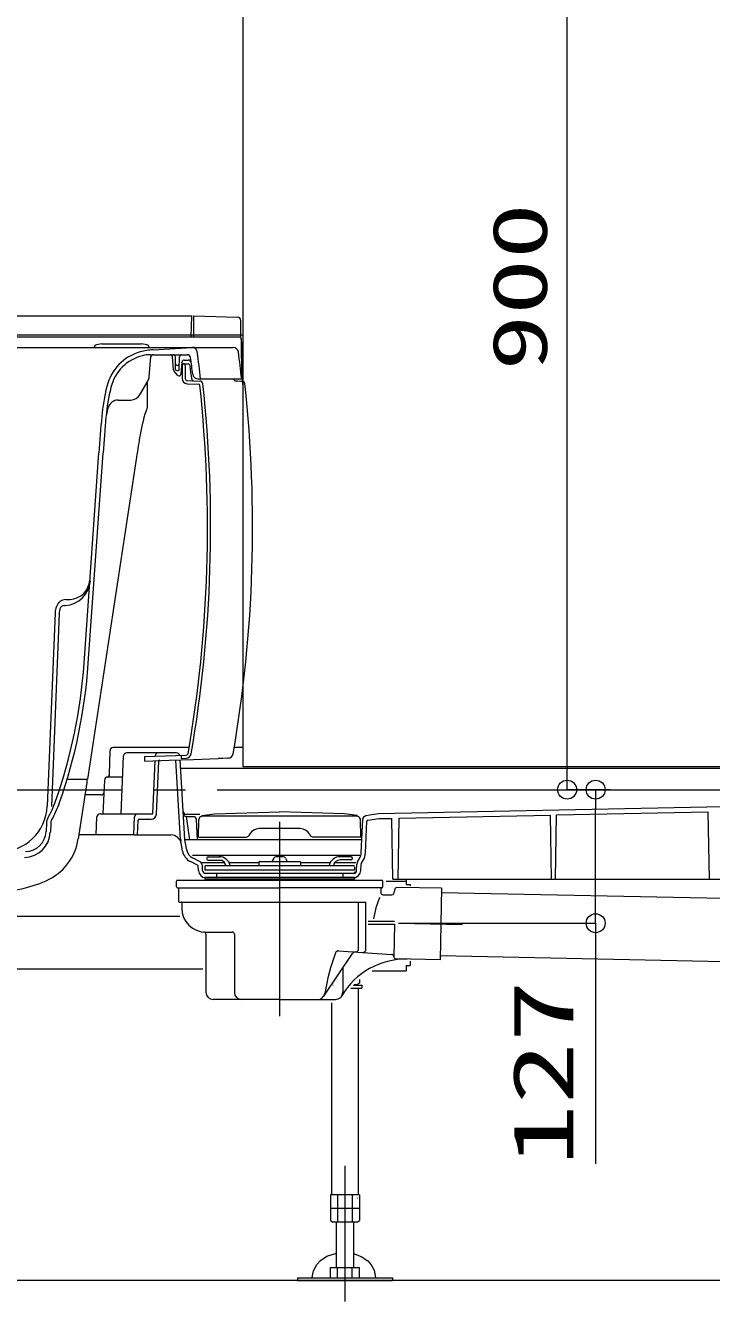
# Model space of a CAD drawing. Units: millimetres on the paper. Extents: x -305 to 305, y -152 to 152.
# Drawn here: x -227.97 to -206.26, y 14.89 to 55.28 of the extents above; entities that cross this region are included whole.
import ezdxf
from ezdxf.enums import TextEntityAlignment as Align

# ---------------------------------------------------------------- set-up
doc = ezdxf.new("R2010")
doc.units = ezdxf.units.MM
doc.linetypes.add('LONG_CHAIN', pattern=[21, 18, -1, 1, -1])
doc.layers.add('0-0_0', color=7, linetype='Continuous', lineweight=9)
doc.layers.add('0-1_VIEW0001', color=7, linetype='Continuous', lineweight=9)
doc.styles.add('ＭＳ ゴシック', font='')
doc.styles.get('ＭＳ ゴシック').set_extended_font_data('MS Gothic')

# ---------------------------------------------------------------- blocks, each defined once
blk = doc.blocks.new('_ORIGIN')
at = {"layer": '0-0_0'}
blk.add_line((0, 0), (-1, 0), dxfattribs=at)
blk.add_circle((0, 0), 0.5, dxfattribs=at)

msp = doc.modelspace()

# ---------------------------------------------------------------- linework, layer by layer
at = {"layer": '0-0_0'}
for p, q in [((-210.828, 31.691), (-210.828, 60.491)), ((-211.153, 31.091), (-209.924, 31.091)), ((-209.463, 31.091), (-210.828, 31.091)), ((-209.924, 27.465), (-209.924, 30.491)), ((-209.924, 26.865), (-209.924, 19.245))]:
    msp.add_line(p, q, dxfattribs=at)
at = {"layer": '0-1_VIEW0001'}
for p, q in [((-221.091, 97.758), (-221.091, 31.825)), ((-248.291, 46.091), (-222.708, 46.091)), ((-222.72, 45.425), (-222.708, 46.091)), ((-221.158, 45.425), (-221.158, 45.943)), ((-248.041, 45.425), (-221.202, 45.425)), ((-247.975, 45.491), (-221.091, 45.491)), ((-221.091, 45.058), (-221.158, 45.425)), ((-221.125, 44.091), (-221.136, 45.359)), ((-247.435, 45.091), (-221.395, 45.091)), ((-225.551, 45.209), (-225.721, 45.177)), ((-225.551, 45.209), (-224.298, 45.209)), ((-224.129, 45.177), (-224.298, 45.209)), ((-224.024, 44.858), (-222.841, 44.858)), ((-223.925, 45.016), (-222.705, 45.091)), ((-221.091, 43.911), (-221.091, 45.058)), ((-224.052, 44.165), (-223.997, 44.797)), ((-223.283, 44.378), (-223.319, 44.797)), ((-223.217, 44.391), (-223.224, 44.793)), ((-223.186, 44.525), (-223.13, 44.525)), ((-223.1, 44.391), (-223.093, 44.793)), ((-223.044, 44.252), (-223.011, 44.631)), ((-223.011, 44.575), (-222.82, 44.568)), ((-223.011, 44.575), (-223.011, 44.106)), ((-222.945, 44.691), (-222.82, 44.691)), ((-222.911, 44.507), (-222.911, 44.106)), ((-224.347, 43.591), (-224.095, 44.027)), ((-223.269, 44.342), (-223.17, 44.217)), ((-223.183, 44.358), (-223.133, 44.358)), ((-223.117, 44.191), (-223.111, 44.191)), ((-222.847, 44.039), (-222.45, 44.025)), ((-222.511, 44.091), (-222.425, 44.091)), ((-222.425, 44.091), (-221.125, 44.091)), ((-222.851, 43.939), (-222.483, 43.926)), ((-225.034, 43.425), (-224.636, 43.425)), ((-225.358, 43.169), (-225.417, 42.925)), ((-226.114, 35.091), (-225.647, 41.758)), ((-225.981, 35.082), (-225.514, 41.749)), ((-226.741, 36.922), (-226.712, 36.924)), ((-226.696, 37.108), (-226.671, 37.109)), ((-226.671, 37.109), (-226.559, 37.115)), ((-227.033, 36.685), (-227.281, 30.567)), ((-226.9, 36.68), (-227.148, 30.562)), ((-225.306, 31.585), (-225.293, 32.326)), ((-222.791, 32.425), (-225.194, 32.425)), ((-221.091, 32.425), (-221.364, 32.425)), ((-224.943, 30.325), (-224.862, 32.162)), ((-223.186, 32.258), (-224.763, 32.258)), ((-224.189, 32.141), (-222.885, 32.187)), ((-224.189, 31.996), (-224.189, 32.141)), ((-223.943, 30.325), (-223.869, 32.008)), ((-223.863, 32.152), (-223.862, 32.162)), ((-223.826, 30.317), (-223.753, 31.993)), ((-223.057, 29.509), (-223.211, 32.03)), ((-222.924, 29.517), (-223.078, 32.035)), ((-179.425, 31.758), (-223.061, 31.758)), ((-221.091, 31.825), (-179.191, 31.825)), ((-225.509, 30.325), (-225.462, 31.396)), ((-224.892, 31.491), (-225.363, 31.491)), ((-216.793, 30.335), (-180.092, 31.101)), ((-225.579, 30.925), (-226.084, 30.925)), ((-225.607, 30.325), (-224.413, 30.325)), ((-224.413, 30.325), (-223.943, 30.325)), ((-222.452, 30.308), (-222.878, 30.308)), ((-217.867, 30.328), (-219.925, 30.395)), ((-217.466, 30.275), (-217.867, 30.328)), ((-217.208, 30.279), (-216.793, 30.335)), ((-211.195, 28.258), (-211.159, 30.292)), ((-211.159, 30.292), (-206.359, 30.393)), ((-206.321, 28.258), (-206.359, 30.393)), ((-227.303, 30.042), (-227.314, 29.77)), ((-227.17, 30.036), (-227.181, 29.746)), ((-225.731, 29.658), (-225.707, 30.229)), ((-224.538, 29.658), (-224.513, 30.229)), ((-224.422, 29.658), (-224.401, 30.126)), ((-224.368, 30.158), (-223.993, 30.158)), ((-222.766, 29.508), (-222.874, 30.241)), ((-222.874, 30.241), (-222.654, 30.241)), ((-222.526, 29.508), (-222.554, 30.146)), ((-222.491, 29.591), (-222.482, 30.149)), ((-222.395, 30.246), (-222.383, 30.248)), ((-222.383, 30.275), (-222.383, 30.248)), ((-217.466, 30.248), (-222.383, 30.248)), ((-217.466, 30.275), (-217.466, 30.248)), ((-217.455, 30.246), (-217.466, 30.248)), ((-217.358, 29.591), (-217.368, 30.149)), ((-217.342, 29.088), (-217.295, 30.158)), ((-217.209, 29.082), (-217.164, 30.096)), ((-217.208, 30.279), (-217.208, 30.252)), ((-217.135, 30.128), (-216.781, 30.175)), ((-216.781, 30.175), (-216.372, 30.183)), ((-216.338, 28.258), (-216.372, 30.183)), ((-216.178, 28.258), (-216.144, 30.188)), ((-216.144, 30.188), (-211.357, 30.288)), ((-211.321, 28.258), (-211.357, 30.288)), ((-224.538, 29.658), (-226.277, 29.658)), ((-224.538, 29.658), (-223.365, 29.658)), ((-217.323, 29.508), (-222.923, 29.508)), ((-222.864, 29.173), (-222.922, 29.499)), ((-222.491, 29.591), (-220.983, 29.591)), ((-220.867, 29.691), (-220.896, 29.641)), ((-219.271, 29.858), (-220.578, 29.858)), ((-218.983, 29.691), (-218.954, 29.641)), ((-217.358, 29.591), (-218.867, 29.591)), ((-222.995, 29.149), (-223.053, 29.476)), ((-222.52, 28.7), (-222.747, 28.814)), ((-217.384, 29.008), (-222.686, 29.008)), ((-222.46, 28.819), (-222.686, 28.933)), ((-221.663, 28.775), (-222.373, 28.775)), ((-222.362, 28.537), (-222.368, 28.677)), ((-222.258, 28.691), (-217.591, 28.691)), ((-222.225, 28.935), (-222.225, 28.889)), ((-222.191, 28.968), (-221.811, 28.968)), ((-222.191, 28.856), (-221.769, 28.856)), ((-220.581, 28.775), (-221.521, 28.775)), ((-220.581, 28.801), (-220.581, 28.691)), ((-220.565, 28.818), (-219.285, 28.818)), ((-220.109, 28.923), (-220.167, 28.818)), ((-219.74, 28.923), (-219.683, 28.818)), ((-219.268, 28.801), (-219.268, 28.691)), ((-218.328, 28.775), (-219.268, 28.775)), ((-217.517, 28.775), (-218.186, 28.775)), ((-217.658, 28.968), (-218.039, 28.968)), ((-217.658, 28.868), (-218.008, 28.868)), ((-217.625, 28.935), (-217.625, 28.901)), ((-217.487, 28.537), (-217.479, 28.735)), ((-217.457, 28.809), (-217.384, 28.939)), ((-217.354, 28.531), (-217.346, 28.726)), ((-217.341, 28.744), (-217.268, 28.873)), ((-222.495, 28.531), (-222.502, 28.671)), ((-222.291, 28.658), (-222.291, 28.541)), ((-217.558, 28.541), (-222.291, 28.541)), ((-217.558, 28.441), (-222.291, 28.441)), ((-217.558, 28.308), (-222.291, 28.308)), ((-222.291, 28.308), (-222.291, 28.258)), ((-221.925, 28.441), (-221.925, 28.308)), ((-217.925, 28.441), (-217.925, 28.308)), ((-217.558, 28.645), (-217.558, 28.541)), ((-217.558, 28.491), (-217.558, 28.441)), ((-217.558, 28.308), (-217.558, 28.258)), ((-223.191, 28.015), (-223.191, 28.198)), ((-223.158, 28.231), (-216.691, 28.231)), ((-223.158, 27.981), (-219.925, 27.981)), ((-223.125, 27.981), (-223.125, 27.548)), ((-217.558, 28.258), (-222.291, 28.258)), ((-216.691, 27.981), (-219.925, 27.981)), ((-216.725, 27.981), (-216.725, 27.831)), ((-216.658, 28.015), (-216.658, 28.198)), ((-216.558, 28.191), (-215.925, 28.191)), ((-216.338, 28.258), (-179.872, 28.258)), ((-216.275, 27.95), (-216.312, 27.814)), ((-214.802, 27.971), (-216.209, 27.999)), ((-215.925, 28.258), (-215.925, 28.091)), ((-215.925, 28.091), (-215.791, 28.091)), ((-215.791, 28.091), (-215.791, 28.047)), ((-214.802, 27.971), (-214.848, 25.704)), ((-223.108, 27.531), (-217.193, 27.531)), ((-223.025, 27.515), (-223.025, 27.348)), ((-217.425, 26.055), (-217.425, 27.531)), ((-217.193, 26.039), (-217.193, 27.531)), ((-216.658, 27.765), (-216.376, 27.765)), ((-214.804, 27.837), (-181.091, 27.151)), ((-228.415, 27.091), (-223.086, 27.091)), ((-217.126, 26.931), (-216.29, 26.931)), ((-217.126, 26.831), (-216.292, 26.831)), ((-216.292, 26.831), (-216.313, 25.801)), ((-222.258, 26.581), (-221.425, 26.581)), ((-222.258, 26.517), (-222.258, 24.681)), ((-221.358, 26.515), (-221.358, 24.681)), ((-218.531, 24.551), (-217.614, 25.911)), ((-218.057, 25.99), (-216.375, 25.878)), ((-217.925, 25.45), (-217.925, 24.681)), ((-214.848, 25.704), (-216.248, 25.733)), ((-215.925, 25.525), (-215.925, 25.358)), ((-215.925, 25.525), (-215.791, 25.525)), ((-215.791, 25.665), (-215.791, 25.525)), ((-214.845, 25.838), (-181.132, 25.151)), ((-243.591, 25.425), (-222.358, 25.425)), ((-217.396, 25.085), (-217.396, 24.97)), ((-216.999, 25.358), (-215.925, 25.358)), ((-218.241, 24.905), (-218.231, 24.905)), ((-217.669, 24.805), (-217.325, 24.805)), ((-217.582, 24.905), (-217.325, 24.905)), ((-217.563, 24.925), (-217.475, 24.925)), ((-217.396, 24.97), (-217.475, 24.925)), ((-217.475, 24.925), (-217.475, 24.905)), ((-217.435, 24.805), (-217.435, 18.271)), ((-217.325, 24.905), (-217.325, 24.805)), ((-219.925, 24.448), (-222.025, 24.448)), ((-219.925, 24.448), (-218.158, 24.448)), ((-218.281, 24.348), (-218.281, 18.271)), ((-218.32, 18.271), (-218.32, 17.45)), ((-217.396, 18.271), (-218.32, 18.271)), ((-218.089, 18.271), (-218.089, 17.405)), ((-217.627, 18.271), (-217.627, 17.405)), ((-217.396, 18.271), (-217.396, 17.45)), ((-217.396, 17.838), (-218.32, 17.838)), ((-217.475, 18.171), (-217.465, 18.171)), ((-218.32, 17.45), (-218.241, 17.405)), ((-217.475, 17.405), (-218.241, 17.405)), ((-218.125, 15.968), (-218.125, 17.405)), ((-217.591, 17.405), (-217.591, 15.968)), ((-217.475, 17.405), (-217.396, 17.45)), ((-218.32, 15.968), (-217.396, 15.968)), ((-218.32, 15.635), (-218.32, 15.968)), ((-218.089, 15.635), (-218.089, 15.968)), ((-217.627, 15.635), (-217.627, 15.968)), ((-217.396, 15.635), (-217.396, 15.968)), ((-172.591, 15.558), (-255.758, 15.558))]:
    msp.add_line(p, q, dxfattribs=at)
at = {"layer": '0-1_VIEW0001', "color": 2}
for p, q in [((-224.117, 43.989), (-224.117, 43.185)), ((-224.455, 41.615), (-226.008, 31.425)), ((-226.649, 31.425), (-226.008, 31.425)), ((-226.025, 31.316), (-226.296, 29.535)), ((-226.025, 31.425), (-226.025, 31.316))]:
    msp.add_line(p, q, dxfattribs=at)
at = {"layer": '0-1_VIEW0001', "linetype": 'LONG_CHAIN'}
for p, q in [((-284.9, 31.091), (-161.341, 31.091)), ((-219.925, 30.074), (-219.925, 23.927)), ((-219.925, 28.415), (-219.925, 28.136)), ((-216.158, 26.865), (-209.925, 26.865)), ((-216.158, 26.865), (-214.133, 26.823)), ((-217.858, 19.187), (-217.858, 14.891))]:
    msp.add_line(p, q, dxfattribs=at)
at = {"layer": '0-1_VIEW0001'}
for points in [[(-222.641, 45.425), (-222.641, 46.091), (-221.255, 46.043)], [(-221.318, 44.032), (-221.263, 44.03), (-221.15, 44.026), (-221.124, 44.025)], [(-224.189, 31.996), (-223.418, 32.023), (-222.646, 32.05), (-221.875, 32.077)], [(-223.045, 32.181), (-223.045, 32.081), (-222.882, 32.087)], [(-221.557, 32.087), (-221.573, 32.086), (-221.724, 32.081), (-221.875, 32.076)], [(-222.383, 30.275), (-221.982, 30.328), (-219.925, 30.395)], [(-216.765, 27.68), (-216.883, 27.346), (-216.949, 27.004)], [(-218.89, 15.635), (-218.89, 15.648), (-218.856, 15.856), (-218.745, 16.063), (-218.629, 16.187), (-218.431, 16.321), (-218.125, 16.425)], [(-217.591, 16.411), (-217.348, 16.32), (-217.138, 16.175), (-217.03, 16.056), (-216.934, 15.882), (-216.89, 15.648), (-216.89, 15.635)], [(-219.358, 15.635), (-216.358, 15.635), (-216.358, 15.558)], [(-219.358, 15.635), (-219.358, 15.558), (-216.358, 15.558)]]:
    msp.add_lwpolyline(points, dxfattribs=at)
for centre, radius, start, end in [((-221.258, 45.943), 0.1, 0, 88), ((-221.202, 45.358), 0.0667, 0.5, 90), ((-225.705, 45.091), 0.0867, 100.7843, 180), ((-223.936, 43.502), 1.5, 105.438, 166.32), ((-223.803, 43.02), 2, 93.5006, 105.438), ((-224.024, 43.858), 1, 90, 103.9307), ((-224.145, 45.091), 0.0867, 360, 79.2157), ((-223.93, 44.791), 0.0667, 90, 175), ((-223.386, 44.791), 0.0667, 5, 90), ((-223.29, 44.791), 0.0667, 1, 90), ((-223.026, 44.791), 0.0667, 90, 179), ((-222.841, 44.758), 0.1, 7.4002, 90), ((-222.695, 44.925), 0.167, 7.6008, 93.5006), ((-264.161, 39.391), 42, 6.4251, 7.6008), ((-221.395, 44.925), 0.167, 7.6008, 90), ((-262.861, 39.391), 42, 6.4251, 7.6008), ((-223.936, 43.502), 1.367, 103.9307, 166.32), ((-223.186, 44.558), 0.0333, 181, 270), ((-223.13, 44.558), 0.0333, 270, 359), ((-222.945, 44.625), 0.0667, 90, 175), ((-222.978, 44.507), 0.0667, 0, 88), ((-222.823, 44.501), 0.0667, 7.0474, 88), ((-222.82, 44.591), 0.1, 7.1692, 90), ((-264.158, 39.391), 41.717, 6.4686, 7.0474), ((-264.161, 39.391), 41.767, 6.6646, 7.4002), ((-224.384, 44.194), 0.333, 330, 355), ((-223.216, 44.384), 0.0667, 185, 218.22), ((-223.183, 44.391), 0.0333, 181, 270), ((-223.117, 44.258), 0.0667, 218.22, 270), ((-223.133, 44.391), 0.0333, 270, 359), ((-223.111, 44.258), 0.0667, 270, 355), ((-222.845, 44.106), 0.167, 180, 268), ((-222.845, 44.106), 0.0667, 180, 268), ((-222.641, 44.099), 0.0667, 186.4686, 268), ((-222.511, 44.258), 0.167, 186.6646, 270), ((-222.454, 43.925), 0.1, 6.2046, 88), ((-221.316, 44.099), 0.0667, 186.3501, 268.0082), ((-221.128, 43.925), 0.1, 6.2274, 88.0082), ((-218.916, 42.28), 6.667, 166.32, 174.6817), ((-218.916, 42.28), 6.533, 166.32, 174.6817), ((-264.158, 39.391), 41.95, 350.1872, 6.1652), ((-264.158, 39.391), 42.05, 350.1872, 6.2046), ((-222.484, 43.893), 0.0333, 6.1652, 88), ((-262.674, 39.392), 41.894, 350.1495, 6.2274), ((-225.034, 43.091), 0.333, 90, 166.5099), ((-224.636, 43.758), 0.333, 270, 330), ((-175.769, 38.264), 50, 174.6817, 175.9926), ((-175.769, 38.264), 49.867, 174.6817, 175.9926), ((-226.757, 37.773), 0.85, 273, 355.1053), ((-226.594, 37.781), 0.667, 273, 355.9926), ((-226.367, 36.658), 0.667, 159.4784, 177.6732), ((-226.679, 36.775), 0.333, 93, 159.4784), ((-226.367, 36.658), 0.533, 162.6936, 177.6732), ((-226.733, 36.772), 0.15, 93, 162.6936), ((-242.74, 36.256), 16.667, 340.6318, 355.9926), ((-242.74, 36.256), 16.8, 340.6318, 355.9926), ((-225.193, 32.325), 0.1, 90, 179), ((-224.762, 32.158), 0.1, 90, 177.5), ((-223.762, 32.158), 0.1, 90, 177.5), ((-223.72, 31.991), 0.0333, 90, 177.5), ((-223.186, 32.158), 0.1, 12.402, 90), ((-222.888, 32.253), 0.0667, 272, 350.1872), ((-222.888, 32.253), 0.167, 272, 350.1872), ((-221.563, 32.253), 0.167, 271.9918, 350.1495), ((-225.406, 31.587), 0.1, 282.582, 359), ((-225.363, 31.391), 0.1, 90, 177.5), ((-230.161, 31.834), 3.333, 330.4925, 340.6318), ((-225.579, 31.025), 0.1, 270, 357.5), ((-228.78, 30.628), 1.5, 270, 357.6732), ((-230.161, 31.834), 3.467, 330.4925, 340.6318), ((-225.607, 30.225), 0.1, 90, 177.572), ((-224.413, 30.225), 0.1, 90, 177.5), ((-223.993, 30.325), 0.167, 270, 357.5), ((-222.878, 30.408), 0.1, 183.5, 270), ((-222.874, 30.341), 0.1, 183.5, 270), ((-226.97, 30.028), 0.333, 150.4925, 177.6732), ((-226.97, 30.028), 0.2, 150.4925, 177.6732), ((-224.368, 30.125), 0.0333, 90, 177.5), ((-222.654, 30.141), 0.1, 2.5, 90), ((-222.382, 30.147), 0.1, 97.5947, 179), ((-217.468, 30.147), 0.1, 1, 82.4053), ((-217.195, 30.153), 0.1, 97.424, 177.5), ((-217.131, 30.095), 0.0333, 97.5946, 177.5), ((-228.014, 29.78), 0.833, 271.1458, 357.6732), ((-227.98, 29.797), 0.667, 271.1458, 357.6732), ((-223.365, 29.325), 0.333, 10, 90), ((-222.757, 29.528), 0.3, 183.5, 190), ((-222.757, 29.528), 0.167, 183.5, 190), ((-220.983, 29.691), 0.1, 270, 330), ((-220.578, 29.525), 0.333, 90, 150), ((-219.271, 29.525), 0.333, 30, 90), ((-218.867, 29.691), 0.1, 210, 270), ((-222.536, 29.23), 0.467, 190, 243.2248), ((-222.536, 29.23), 0.333, 190, 243.2248), ((-217.675, 29.102), 0.333, 330.5773, 357.5), ((-217.675, 29.102), 0.467, 330.5773, 357.5), ((-222.535, 28.67), 0.0333, 2.5, 63.2248), ((-222.535, 28.67), 0.167, 2.5, 63.2248), ((-222.258, 28.658), 0.0333, 90, 180), ((-222.191, 28.935), 0.0333, 90, 180), ((-222.191, 28.889), 0.0333, 180, 270), ((-221.826, 28.631), 0.337, 10.2645, 92.6002), ((-221.841, 28.651), 0.217, 10.6387, 70.6067), ((-220.565, 28.801), 0.0167, 90, 180), ((-220.565, 28.801), 0.0167, 90, 180), ((-220.076, 28.923), 0.0333, 98.9864, 180), ((-219.925, 27.968), 1, 90, 98.9864), ((-219.925, 27.968), 1, 81.0136, 90), ((-219.774, 28.923), 0.0333, 0, 81.0136), ((-219.285, 28.801), 0.0167, 0, 90), ((-219.285, 28.801), 0.0167, 0, 90), ((-218.023, 28.631), 0.337, 87.3998, 169.7354), ((-218.008, 28.651), 0.217, 90, 169.3613), ((-217.658, 28.935), 0.0333, 0, 90), ((-217.658, 28.901), 0.0333, 270, 0), ((-217.658, 28.901), 0.0333, 270, 0), ((-217.591, 28.658), 0.0333, 0, 90), ((-217.312, 28.728), 0.167, 150.5773, 177.5), ((-217.312, 28.728), 0.0333, 150.5773, 177.5), ((-222.262, 28.541), 0.233, 182.5, 270), ((-222.262, 28.541), 0.1, 182.5, 270), ((-217.587, 28.541), 0.1, 270, 357.5), ((-217.587, 28.541), 0.233, 270, 357.5), ((-223.158, 28.198), 0.0333, 90, 180), ((-223.158, 28.015), 0.0333, 180, 270), ((-222.158, 28.258), 0.0267, 180, 270), ((-217.691, 28.258), 0.0267, 270, 0), ((-216.691, 28.198), 0.0333, 360, 90), ((-216.691, 28.015), 0.0333, 270, 360), ((-216.211, 27.933), 0.0667, 88.8333, 165), ((-223.108, 27.548), 0.0167, 180, 270), ((-223.041, 27.515), 0.0167, 0, 90), ((-216.658, 27.831), 0.0667, 180, 270), ((-216.376, 27.831), 0.0667, 270, 345), ((-222.258, 27.348), 0.767, 180, 270), ((-222.325, 26.517), 0.0667, 0, 85.4114), ((-221.425, 26.515), 0.0667, 0, 90), ((-211.91, 23.598), 6.667, 159.5709, 170.967), ((-218.064, 25.89), 0.1, 86.1844, 159.5709), ((-217.531, 25.855), 0.1, 86.1844, 146), ((-217.525, 26.055), 0.1, 266.1844, 0), ((-217.293, 26.039), 0.1, 266.1844, 0), ((-216.379, 25.811), 0.0667, 358.8333, 86.1844), ((-215.938, 23.393), 2.333, 88.8333, 149.8657), ((-216.246, 25.8), 0.0667, 178.8333, 268.8333), ((-222.025, 24.681), 0.233, 180, 270), ((-221.125, 24.681), 0.233, 180, 270), ((-218.725, 24.681), 0.233, 270, 350.967), ((-218.158, 24.681), 0.233, 270, 0)]:
    msp.add_arc(centre, radius, start, end, dxfattribs=at)
at = {"layer": '0-1_VIEW0001', "color": 2}
for centre, radius, start, end in [((-219.41, 41.499), 5, 160.2916, 170.4948), ((-175.965, 34.225), 49.05, 170.4948, 171.3347), ((-228.01, 29.796), 1.733, 293.6959, 351.3347), ((-228.988, 32.025), 4.167, 269.489, 293.6959)]:
    msp.add_arc(centre, radius, start, end, dxfattribs=at)

# ---------------------------------------------------------------- block references
at = {"layer": '0-0_0', "xscale": 0.6, "yscale": 0.6}
for p, rotation in [((-210.828, 31.091), 270), ((-209.924, 31.091), 90), ((-209.924, 26.865), 270)]:
    msp.add_blockref('_ORIGIN', p, dxfattribs=dict(at, rotation=rotation))

# ---------------------------------------------------------------- texts
at = {"layer": '0-0_0', "style": 'ＭＳ ゴシック', "width": 1.5}
for s, height, p in [('900', 1.732, (-210.945, 44.354)), ('127', 1.921, (-210.054, 19.174))]:
    msp.add_text(s, height=height, rotation=90, dxfattribs=at).set_placement(p, align=Align.BOTTOM_LEFT)

doc.saveas('drawing.dxf')
